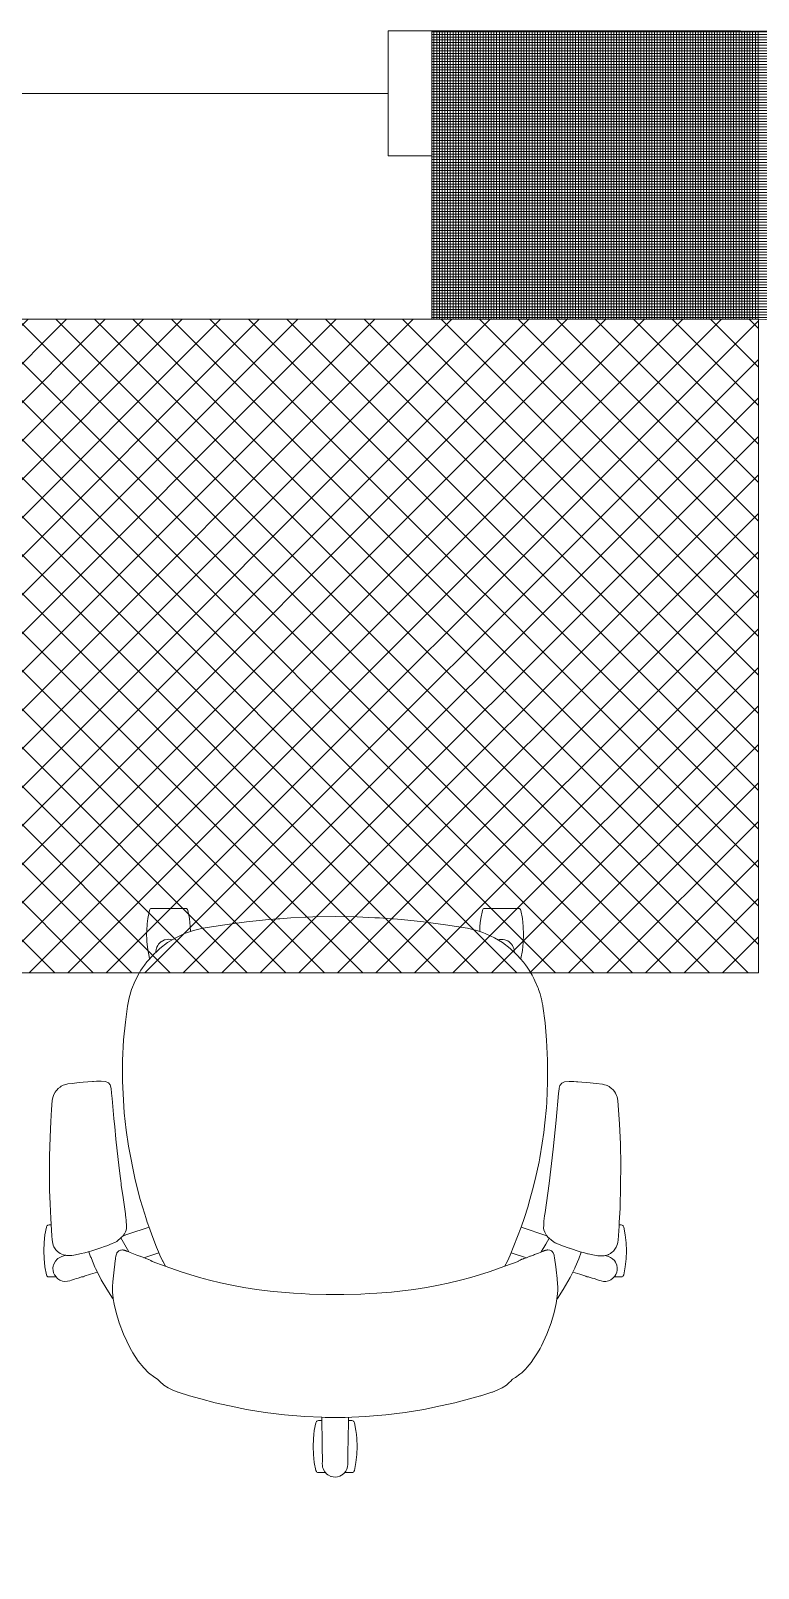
# Model space of a CAD drawing. Header units: inches. Extents: x -675 to 1187, y -924 to 1124.
# Drawn here: x 87 to 120.4, y 930.6 to 1001.2 of the extents above; entities that cross this region are included whole.
import ezdxf

# ---------------------------------------------------------------- set-up
doc = ezdxf.new("R2010")
doc.units = ezdxf.units.IN
doc.header["$MEASUREMENT"] = 0
for name, color, linetype, lineweight in [('A-Flor-Case', 7, 'Continuous', 20), ('A-Flor-Case-hatch', 50, 'Continuous', 9), ('A-Furn-Chair', 250, 'Continuous', 13), ('Base_dwg', 8, 'Continuous', 9), ('core and shell', 50, 'Continuous', 9)]:
    doc.layers.add(name, color=color, linetype=linetype, lineweight=lineweight)

# ---------------------------------------------------------------- blocks, each defined once
blk = doc.blocks.new('Base_dwg-531197-Level 1 Copy 1')
at = {"layer": 'A-Flor-Case-hatch'}
h = blk.add_hatch(dxfattribs=at)
h.set_pattern_fill('FP_3', color=256, style=0, pattern_type=2)
h.set_pattern_definition([(135, (1250.674, 1815.875), (-0.8838835, -0.8838835), []), (225, (1250.674, 1815.875), (0.8838835, -0.8838835), [])])
h.paths.add_polyline_path([(1104.411, 1746.919), (1104.411, 1776.919), (914.894, 1776.919), (914.894, 1881.875), (1121.157, 1881.875), (1121.157, 1911.875), (884.894, 1911.875), (884.894, 1746.919), (1004.325, 1746.919)], flags=0)
at = {"layer": 'A-Flor-Case', "flags": 128}
blk.add_lwpolyline([(1104.411, 1746.919), (1104.411, 1776.919), (914.894, 1776.919), (914.894, 1881.875), (1121.157, 1881.875), (1121.157, 1911.875), (884.894, 1911.875), (884.894, 1746.919)], close=True, dxfattribs=at)
at = {"layer": 'A-Furn-Chair'}
for p, q in [((1092.269, 1869.051), (1091.905, 1869.703)), ((1093.649, 1869.007), (1092.953, 1868.79)), ((1093.181, 1868.707), (1093.174, 1868.709))]:
    blk.add_line(p, q, dxfattribs=at)
at = {"layer": 'A-Furn-Chair', "flags": 128}
for points in [[(1093.961, 1868.389), (1093.956, 1868.396), (1093.953, 1868.401), (1093.825, 1868.624), (1093.813, 1868.648), (1093.692, 1868.905), (1093.629, 1869.053), (1093.537, 1869.277), (1093.321, 1869.836), (1093.224, 1870.102), (1093.139, 1870.345), (1093.113, 1870.42), (1093.043, 1870.631), (1092.996, 1870.782), (1092.79, 1871.459), (1092.554, 1872.363), (1092.246, 1873.915), (1092.14, 1874.649), (1092.055, 1875.436), (1091.977, 1876.898), (1091.981, 1877.839), (1092.028, 1878.785), (1092.105, 1879.61), (1092.199, 1880.341), (1092.277, 1880.723), (1092.39, 1881.1), (1092.559, 1881.509), (1092.76, 1881.884), (1092.822, 1881.992), (1092.898, 1882.1), (1092.983, 1882.22), (1093.092, 1882.369), (1093.146, 1882.43), (1093.329, 1882.635), (1093.444, 1882.755), (1093.518, 1882.823), (1093.583, 1882.884), (1093.613, 1882.912), (1093.694, 1882.987), (1094.046, 1883.254), (1094.423, 1883.482), (1094.821, 1883.669), (1095.235, 1883.814), (1095.66, 1883.913), (1096.664, 1884.076), (1097.672, 1884.21), (1098.684, 1884.315), (1099.123, 1884.348), (1099.124, 1884.348), (1099.192, 1884.353), (1099.699, 1884.39), (1100.353, 1884.42), (1100.409, 1884.422), (1100.715, 1884.435), (1101.732, 1884.45), (1102.749, 1884.435), (1103.262, 1884.413), (1103.555, 1884.4), (1103.766, 1884.39), (1104.308, 1884.35), (1104.416, 1884.342), (1104.78, 1884.315), (1105.792, 1884.21), (1106.8, 1884.076), (1107.804, 1883.913), (1108.236, 1883.811), (1108.508, 1883.716), (1108.648, 1883.667), (1109.041, 1883.482), (1109.418, 1883.254), (1109.77, 1882.987), (1110.094, 1882.686)], [(1093.218, 1882.511), (1093.207, 1882.534), (1093.131, 1882.94), (1093.095, 1883.291), (1093.089, 1883.417), (1093.081, 1883.633), (1093.088, 1883.814), (1093.106, 1884.121), (1093.137, 1884.369), (1093.207, 1884.731), (1093.231, 1884.78), (1093.251, 1884.801), (1093.276, 1884.816), (1093.329, 1884.828), (1094.853, 1884.828), (1094.906, 1884.816), (1094.93, 1884.801), (1094.951, 1884.78), (1094.974, 1884.731), (1095.045, 1884.356), (1095.087, 1884.001), (1095.096, 1883.765)], [(1110.094, 1882.686), (1110.246, 1882.512), (1110.257, 1882.534), (1110.327, 1882.897), (1110.369, 1883.264), (1110.383, 1883.633), (1110.383, 1883.633), (1110.369, 1884.001), (1110.327, 1884.369), (1110.257, 1884.731), (1110.233, 1884.78), (1110.213, 1884.801), (1110.188, 1884.816), (1110.135, 1884.828), (1108.611, 1884.828), (1108.558, 1884.816), (1108.534, 1884.801), (1108.513, 1884.78), (1108.49, 1884.731), (1108.42, 1884.369), (1108.393, 1884.168), (1108.377, 1883.995), (1108.372, 1883.854), (1108.368, 1883.765)], [(1093.505, 1882.812), (1093.506, 1882.871), (1093.515, 1882.923), (1093.54, 1883.023), (1093.553, 1883.053), (1093.591, 1883.127), (1093.633, 1883.187), (1093.658, 1883.216), (1093.736, 1883.287), (1093.746, 1883.295), (1093.823, 1883.342), (1093.906, 1883.377), (1093.926, 1883.383), (1094.039, 1883.405), (1094.074, 1883.407), (1094.157, 1883.403), (1094.242, 1883.387), (1094.259, 1883.382)], [(1109.207, 1883.381), (1109.278, 1883.397), (1109.352, 1883.405), (1109.447, 1883.4), (1109.521, 1883.386), (1109.652, 1883.334), (1109.716, 1883.294), (1109.786, 1883.234), (1109.835, 1883.179), (1109.871, 1883.127), (1109.911, 1883.05), (1109.935, 1882.984), (1109.95, 1882.923), (1109.957, 1882.867), (1109.959, 1882.811)], [(1110.246, 1882.512), (1110.385, 1882.353), (1110.473, 1882.23), (1110.546, 1882.129), (1110.642, 1881.992), (1110.688, 1881.912), (1110.777, 1881.759), (1110.86, 1881.607), (1110.905, 1881.509), (1111.036, 1881.202), (1111.063, 1881.131), (1111.073, 1881.1), (1111.137, 1880.903), (1111.172, 1880.782), (1111.176, 1880.769), (1111.179, 1880.756), (1111.187, 1880.725), (1111.2, 1880.67), (1111.236, 1880.498), (1111.258, 1880.374), (1111.259, 1880.366), (1111.265, 1880.341), (1111.366, 1879.567), (1111.437, 1878.774), (1111.483, 1877.857), (1111.487, 1876.845), (1111.447, 1875.932), (1111.43, 1875.691), (1111.363, 1874.977), (1111.31, 1874.533), (1111.24, 1874.051), (1111.126, 1873.381), (1111.09, 1873.195), (1110.912, 1872.373), (1110.797, 1871.908), (1110.674, 1871.459), (1110.571, 1871.108), (1110.421, 1870.631), (1110.274, 1870.196), (1109.773, 1868.904), (1109.639, 1868.624), (1109.504, 1868.389)], [(1111.442, 1869.8), (1111.477, 1869.761), (1111.485, 1869.753), (1111.736, 1869.534), (1111.761, 1869.514), (1111.781, 1869.502), (1111.838, 1869.474), (1111.862, 1869.463), (1111.884, 1869.454), (1111.943, 1869.431), (1112.064, 1869.382), (1112.164, 1869.341), (1112.475, 1869.222), (1112.483, 1869.22), (1112.984, 1869.061), (1113.184, 1869.008), (1113.323, 1868.974), (1113.35, 1868.968), (1113.715, 1868.894), (1113.794, 1868.88), (1113.896, 1868.87), (1113.95, 1868.869), (1113.958, 1868.869), (1113.995, 1868.871), (1114.084, 1868.882), (1114.122, 1868.888), (1114.258, 1868.928), (1114.279, 1868.936), (1114.342, 1868.968), (1114.374, 1868.985), (1114.406, 1869.005), (1114.463, 1869.051), (1114.503, 1869.09), (1114.575, 1869.179), (1114.632, 1869.274), (1114.667, 1869.356), (1114.691, 1869.429), (1114.709, 1869.506), (1114.72, 1869.587), (1114.764, 1870.241), (1114.773, 1870.401), (1114.809, 1871.07), (1114.837, 1872.108), (1114.843, 1873.059), (1114.824, 1874.006), (1114.785, 1874.938), (1114.714, 1875.989), (1114.699, 1876.095), (1114.678, 1876.172), (1114.653, 1876.239), (1114.603, 1876.338), (1114.55, 1876.417), (1114.488, 1876.493), (1114.421, 1876.558), (1114.358, 1876.609), (1114.303, 1876.645), (1114.211, 1876.693), (1114.172, 1876.709), (1114.098, 1876.731), (1114.051, 1876.743), (1113.998, 1876.751), (1113.712, 1876.784), (1113.434, 1876.814), (1112.874, 1876.864), (1112.817, 1876.869), (1112.684, 1876.878), (1112.568, 1876.883), (1112.473, 1876.883), (1112.265, 1876.868), (1112.142, 1876.809), (1112.137, 1876.806), (1112.057, 1876.712), (1112.051, 1876.696), (1112.014, 1876.569), (1112.01, 1876.543), (1111.988, 1876.33), (1111.875, 1875.097), (1111.739, 1873.773), (1111.554, 1872.198), (1111.365, 1870.861), (1111.343, 1870.707), (1111.315, 1870.462), (1111.305, 1870.282), (1111.303, 1870.142), (1111.313, 1870.067), (1111.35, 1869.956), (1111.396, 1869.867), (1111.434, 1869.809), (1111.442, 1869.8), (1110.274, 1870.196)], [(1090.823, 1868.128), (1090.503, 1868.029), (1090.218, 1867.941), (1090.208, 1867.93), (1090.183, 1867.915), (1090.13, 1867.903), (1090.096, 1867.903), (1090.069, 1867.895), (1089.941, 1867.855), (1089.85, 1867.827), (1089.769, 1867.802), (1089.641, 1867.76), (1089.55, 1867.728), (1089.446, 1867.704), (1089.333, 1867.7), (1089.217, 1867.719), (1089.139, 1867.746), (1089.106, 1867.761), (1089.006, 1867.825), (1088.98, 1867.846), (1088.924, 1867.903), (1088.607, 1867.903), (1088.553, 1867.915), (1088.529, 1867.93), (1088.508, 1867.951), (1088.485, 1868), (1088.415, 1868.362), (1088.372, 1868.756), (1088.358, 1869.098), (1088.375, 1869.493), (1088.415, 1869.834), (1088.485, 1870.197), (1088.508, 1870.246), (1088.529, 1870.266), (1088.553, 1870.281), (1088.607, 1870.293), (1088.696, 1870.293)], [(1092.002, 1869.793), (1092.213, 1869.865), (1093.191, 1870.197)], [(1101.122, 1861.464), (1101.277, 1861.458), (1101.732, 1861.454), (1102.187, 1861.458), (1103.126, 1861.496), (1104.053, 1861.573), (1104.948, 1861.685), (1105.802, 1861.826), (1106.576, 1861.981), (1107.233, 1862.131), (1107.897, 1862.301), (1108.412, 1862.446), (1108.418, 1862.448), (1108.93, 1862.612), (1108.955, 1862.621), (1109.205, 1862.722), (1109.401, 1862.82), (1109.596, 1862.942), (1109.622, 1862.963), (1109.743, 1863.068), (1109.774, 1863.099), (1109.879, 1863.218), (1110.004, 1863.284), (1110.208, 1863.438), (1110.301, 1863.509), (1110.422, 1863.625), (1110.48, 1863.685), (1110.537, 1863.746), (1110.653, 1863.882), (1110.715, 1863.961), (1110.771, 1864.036), (1110.778, 1864.046), (1111.022, 1864.418), (1111.14, 1864.625), (1111.201, 1864.744), (1111.451, 1865.272), (1111.646, 1865.802), (1111.784, 1866.273), (1111.879, 1866.684), (1111.912, 1866.898), (1111.921, 1866.903), (1111.934, 1866.92), (1112.204, 1867.33), (1112.517, 1867.881), (1112.641, 1868.128), (1112.961, 1868.029), (1113.246, 1867.941), (1113.256, 1867.93), (1113.281, 1867.915), (1113.334, 1867.903), (1113.368, 1867.903), (1113.395, 1867.895), (1113.523, 1867.855), (1113.614, 1867.827), (1113.823, 1867.76), (1113.94, 1867.72), (1114.047, 1867.701), (1114.16, 1867.703), (1114.276, 1867.727), (1114.385, 1867.775), (1114.482, 1867.844), (1114.538, 1867.903), (1114.858, 1867.903), (1114.911, 1867.915), (1114.935, 1867.93), (1114.956, 1867.951), (1114.979, 1868), (1115.05, 1868.362), (1115.078, 1868.607), (1115.092, 1868.736), (1115.106, 1869.098), (1115.092, 1869.467), (1115.05, 1869.834), (1114.979, 1870.197), (1114.956, 1870.246), (1114.935, 1870.266), (1114.911, 1870.281), (1114.858, 1870.293), (1114.767, 1870.293)], [(1111.195, 1869.051), (1111.41, 1869.413), (1111.555, 1869.691)], [(1088.924, 1867.903), (1088.878, 1867.964), (1088.858, 1867.997), (1088.814, 1868.092), (1088.81, 1868.104), (1088.789, 1868.193), (1088.782, 1868.302), (1088.796, 1868.417), (1088.806, 1868.453), (1088.834, 1868.529), (1088.895, 1868.632), (1088.973, 1868.719), (1089.012, 1868.751), (1089.065, 1868.788), (1089.162, 1868.835), (1089.187, 1868.844), (1089.28, 1868.871), (1089.338, 1868.89), (1089.367, 1868.9)], [(1102.342, 1861.464), (1102.327, 1860.303), (1102.323, 1859.993), (1102.32, 1859.848), (1102.317, 1859.62), (1102.316, 1859.529), (1102.317, 1859.4), (1102.319, 1859.303), (1102.307, 1859.188), (1102.274, 1859.077), (1102.225, 1858.984), (1102.15, 1858.891), (1102.058, 1858.815), (1102.031, 1858.798), (1101.956, 1858.761), (1101.849, 1858.728), (1101.732, 1858.716), (1101.642, 1858.723), (1101.555, 1858.744), (1101.535, 1858.75), (1101.431, 1858.8), (1101.401, 1858.818), (1101.336, 1858.87), (1101.271, 1858.941), (1101.257, 1858.959), (1101.198, 1859.061), (1101.179, 1859.108), (1101.161, 1859.169), (1101.146, 1859.277), (1101.145, 1859.303), (1101.148, 1859.461), (1101.146, 1859.714), (1101.144, 1859.848), (1101.142, 1859.993), (1101.137, 1860.303), (1101.123, 1861.375), (1101.122, 1861.464), (1100.338, 1861.496), (1099.411, 1861.573), (1098.516, 1861.685), (1097.662, 1861.826), (1096.888, 1861.981), (1096.231, 1862.131), (1095.568, 1862.301), (1095.053, 1862.446), (1094.534, 1862.612), (1094.509, 1862.621), (1094.259, 1862.722), (1094.063, 1862.82), (1093.869, 1862.942), (1093.843, 1862.963), (1093.721, 1863.068), (1093.69, 1863.099), (1093.586, 1863.218), (1093.46, 1863.284), (1093.169, 1863.504), (1092.947, 1863.725), (1092.687, 1864.045), (1092.444, 1864.415), (1092.323, 1864.628), (1092.014, 1865.272), (1091.818, 1865.802), (1091.68, 1866.273), (1091.593, 1866.658), (1091.552, 1866.903), (1091.534, 1866.917), (1091.52, 1866.934), (1091.252, 1867.344), (1090.999, 1867.78), (1090.823, 1868.128), (1090.739, 1868.297), (1090.724, 1868.33), (1090.709, 1868.361), (1090.546, 1868.748), (1090.529, 1868.791), (1090.512, 1868.835), (1090.433, 1869.065)], [(1092.767, 1868.86), (1092.634, 1868.911), (1092.486, 1868.965), (1092.397, 1869), (1092.327, 1869.028), (1092.262, 1869.054), (1092.217, 1869.072), (1092.178, 1869.088), (1092.165, 1869.093), (1092.145, 1869.103), (1092.127, 1869.11), (1092.106, 1869.118), (1092.102, 1869.12), (1092.078, 1869.127), (1092.062, 1869.131), (1092.041, 1869.136), (1092.039, 1869.137), (1092.017, 1869.141), (1092.008, 1869.142), (1092.002, 1869.143), (1091.996, 1869.143), (1091.992, 1869.144), (1091.987, 1869.144), (1091.981, 1869.144), (1091.977, 1869.144), (1091.972, 1869.144), (1091.919, 1869.137), (1091.88, 1869.131), (1091.852, 1869.122), (1091.809, 1869.097), (1091.794, 1869.085), (1091.757, 1869.051), (1091.719, 1869.006), (1091.714, 1868.997), (1091.681, 1868.908), (1091.671, 1868.866), (1091.669, 1868.848), (1091.659, 1868.781), (1091.648, 1868.704), (1091.641, 1868.66), (1091.617, 1868.485), (1091.585, 1868.227), (1091.532, 1867.679), (1091.516, 1867.462), (1091.514, 1867.386), (1091.515, 1867.307), (1091.515, 1867.284), (1091.517, 1867.255), (1091.535, 1867.029), (1091.54, 1866.98), (1091.552, 1866.903)], [(1092.79, 1868.852), (1092.767, 1868.86), (1092.947, 1868.793), (1093.049, 1868.755), (1093.137, 1868.722), (1093.138, 1868.722), (1093.181, 1868.707), (1093.219, 1868.69), (1093.246, 1868.676), (1093.272, 1868.66), (1093.332, 1868.619), (1093.94, 1868.396), (1094.66, 1868.146), (1095.508, 1867.882), (1095.973, 1867.758), (1096.466, 1867.638), (1096.99, 1867.526), (1097.54, 1867.423), (1098.125, 1867.33), (1098.756, 1867.251), (1099.087, 1867.217), (1099.82, 1867.159), (1100.181, 1867.138), (1100.553, 1867.121), (1101.328, 1867.101), (1102.136, 1867.101), (1102.911, 1867.121), (1103.3, 1867.139), (1103.648, 1867.159), (1104.323, 1867.21), (1104.708, 1867.251), (1105.339, 1867.33), (1105.924, 1867.423), (1106.474, 1867.526), (1106.919, 1867.621), (1107.491, 1867.758), (1107.956, 1867.882), (1108.805, 1868.146), (1109.524, 1868.396), (1110.126, 1868.616), (1110.132, 1868.621), (1110.138, 1868.625), (1110.192, 1868.66), (1110.218, 1868.675), (1110.245, 1868.69), (1110.284, 1868.707), (1110.307, 1868.715), (1110.316, 1868.718), (1110.326, 1868.722), (1110.362, 1868.735), (1110.379, 1868.742), (1110.396, 1868.748), (1110.406, 1868.751), (1110.412, 1868.754), (1110.415, 1868.755), (1110.511, 1868.79), (1109.813, 1869.008)], [(1111.912, 1866.898), (1111.93, 1867.005), (1111.95, 1867.284), (1111.95, 1867.316), (1111.95, 1867.34), (1111.95, 1867.39), (1111.95, 1867.425), (1111.948, 1867.47), (1111.94, 1867.575), (1111.919, 1867.835), (1111.879, 1868.227), (1111.847, 1868.485), (1111.823, 1868.66), (1111.802, 1868.799), (1111.793, 1868.866), (1111.783, 1868.908), (1111.745, 1869.006), (1111.69, 1869.067), (1111.656, 1869.097), (1111.612, 1869.122), (1111.584, 1869.131), (1111.492, 1869.144), (1111.488, 1869.144), (1111.484, 1869.144), (1111.479, 1869.144), (1111.475, 1869.144), (1111.472, 1869.143), (1111.466, 1869.143), (1111.46, 1869.142), (1111.458, 1869.142), (1111.455, 1869.142), (1111.455, 1869.142), (1111.453, 1869.142), (1111.453, 1869.141), (1111.453, 1869.141), (1111.452, 1869.141), (1111.433, 1869.138), (1111.425, 1869.137), (1111.394, 1869.129), (1111.385, 1869.127), (1111.362, 1869.12), (1111.341, 1869.112), (1111.329, 1869.107), (1111.318, 1869.102), (1111.303, 1869.095), (1111.298, 1869.093), (1111.285, 1869.087), (1111.247, 1869.072), (1111.137, 1869.028), (1111.067, 1869), (1110.978, 1868.965), (1110.889, 1868.93), (1110.831, 1868.911), (1110.697, 1868.86), (1110.674, 1868.852), (1110.511, 1868.79)], [(1112.641, 1868.128), (1112.733, 1868.314), (1112.748, 1868.347), (1112.913, 1868.734), (1113.026, 1869.05)], [(1114.538, 1867.903), (1114.573, 1867.944), (1114.619, 1868.021), (1114.658, 1868.117), (1114.679, 1868.22), (1114.682, 1868.258), (1114.681, 1868.331), (1114.66, 1868.445), (1114.617, 1868.556), (1114.599, 1868.588), (1114.551, 1868.656), (1114.469, 1868.739), (1114.375, 1868.802), (1114.277, 1868.844), (1114.128, 1868.89)], [(1101.124, 1861.31), (1100.97, 1861.31), (1100.917, 1861.299), (1100.893, 1861.283), (1100.872, 1861.263), (1100.849, 1861.214), (1100.778, 1860.851), (1100.754, 1860.668), (1100.736, 1860.478), (1100.722, 1860.115), (1100.736, 1859.747), (1100.754, 1859.563), (1100.778, 1859.379), (1100.849, 1859.017), (1100.872, 1858.968), (1100.893, 1858.948), (1100.917, 1858.932), (1100.97, 1858.92), (1101.29, 1858.92)], [(1102.174, 1858.92), (1102.494, 1858.92), (1102.547, 1858.932), (1102.572, 1858.948), (1102.592, 1858.968), (1102.616, 1859.017), (1102.686, 1859.379), (1102.728, 1859.753), (1102.742, 1860.115), (1102.728, 1860.484), (1102.71, 1860.668), (1102.686, 1860.851), (1102.616, 1861.214), (1102.592, 1861.263), (1102.572, 1861.283), (1102.547, 1861.299), (1102.494, 1861.31), (1102.34, 1861.31)]]:
    blk.add_lwpolyline(points, dxfattribs=at)
blk.add_lwpolyline([(1091.918, 1869.714), (1091.951, 1869.743), (1091.986, 1869.775), (1092.028, 1869.824), (1092.067, 1869.881), (1092.112, 1869.971), (1092.144, 1870.06), (1092.157, 1870.126), (1092.16, 1870.15), (1092.163, 1870.224), (1092.158, 1870.297), (1092.149, 1870.439), (1092.147, 1870.472), (1092.145, 1870.497), (1092.143, 1870.515), (1092.141, 1870.54), (1092.139, 1870.561), (1092.135, 1870.593), (1092.132, 1870.621), (1092.13, 1870.632), (1092.126, 1870.665), (1092.119, 1870.714), (1092.106, 1870.804), (1091.999, 1871.556), (1091.921, 1872.117), (1091.911, 1872.191), (1091.895, 1872.319), (1091.881, 1872.431), (1091.824, 1872.898), (1091.674, 1874.238), (1091.618, 1874.811), (1091.608, 1874.921), (1091.584, 1875.178), (1091.499, 1876.1), (1091.477, 1876.345), (1091.456, 1876.558), (1091.409, 1876.727), (1091.329, 1876.821), (1091.201, 1876.883), (1090.993, 1876.898), (1090.899, 1876.898), (1090.782, 1876.893), (1090.649, 1876.884), (1090.592, 1876.879), (1090.163, 1876.843), (1090.01, 1876.828), (1089.88, 1876.814), (1089.664, 1876.789), (1089.468, 1876.767), (1089.416, 1876.758), (1089.374, 1876.749), (1089.311, 1876.73), (1089.256, 1876.709), (1089.216, 1876.69), (1089.162, 1876.661), (1089.144, 1876.649), (1089.109, 1876.625), (1089.075, 1876.6), (1089.046, 1876.575), (1089.025, 1876.556), (1089.01, 1876.541), (1088.971, 1876.501), (1088.931, 1876.451), (1088.886, 1876.39), (1088.829, 1876.289), (1088.788, 1876.188), (1088.763, 1876.088), (1088.752, 1876.005), (1088.72, 1875.588), (1088.685, 1875.047), (1088.651, 1874.317), (1088.63, 1873.454), (1088.62, 1872.752), (1088.63, 1871.891), (1088.648, 1871.268), (1088.679, 1870.595), (1088.711, 1870.047), (1088.728, 1869.796), (1088.743, 1869.603), (1088.771, 1869.445), (1088.797, 1869.367), (1088.83, 1869.291), (1088.916, 1869.156), (1088.956, 1869.109), (1088.999, 1869.067), (1089.056, 1869.021), (1089.118, 1868.985), (1089.183, 1868.952), (1089.261, 1868.927), (1089.34, 1868.904), (1089.356, 1868.901), (1089.411, 1868.894), (1089.477, 1868.886), (1089.512, 1868.885), (1089.566, 1868.885), (1089.653, 1868.894), (1089.747, 1868.91), (1089.951, 1868.95), (1090.084, 1868.978), (1090.24, 1869.015), (1090.405, 1869.057), (1090.454, 1869.07), (1090.562, 1869.1), (1090.568, 1869.102), (1090.663, 1869.13), (1090.979, 1869.235), (1090.987, 1869.237), (1091.155, 1869.3), (1091.294, 1869.354), (1091.398, 1869.397), (1091.493, 1869.435), (1091.579, 1869.469), (1091.63, 1869.491), (1091.652, 1869.501), (1091.681, 1869.516), (1091.707, 1869.533), (1091.725, 1869.547)], close=True, dxfattribs=at)
at = {"layer": 'core and shell'}
for p, q in [((1106.27, 1911.875), (1106.27, 1925.125)), ((1106.395, 1911.875), (1106.395, 1925.125)), ((1106.52, 1911.875), (1106.52, 1925.125)), ((1106.645, 1911.875), (1106.645, 1925.125)), ((1106.77, 1911.875), (1106.77, 1925.125)), ((1106.895, 1911.875), (1106.895, 1925.125)), ((1107.02, 1911.875), (1107.02, 1925.125)), ((1107.145, 1911.875), (1107.145, 1925.125)), ((1107.27, 1911.875), (1107.27, 1925.125)), ((1107.395, 1911.875), (1107.395, 1925.125)), ((1107.52, 1911.875), (1107.52, 1925.125)), ((1107.645, 1911.875), (1107.645, 1925.125)), ((1107.77, 1911.875), (1107.77, 1925.125)), ((1107.895, 1911.875), (1107.895, 1925.125)), ((1108.02, 1911.875), (1108.02, 1925.125)), ((1108.145, 1911.875), (1108.145, 1925.125)), ((1108.27, 1911.875), (1108.27, 1925.125)), ((1108.395, 1911.875), (1108.395, 1925.125)), ((1108.52, 1911.875), (1108.52, 1925.125)), ((1108.645, 1911.875), (1108.645, 1925.125)), ((1108.77, 1911.875), (1108.77, 1925.125)), ((1108.895, 1911.875), (1108.895, 1925.125)), ((1109.02, 1911.875), (1109.02, 1925.125)), ((1109.145, 1911.875), (1109.145, 1925.125)), ((1109.27, 1911.875), (1109.27, 1925.125)), ((1109.395, 1911.875), (1109.395, 1925.125)), ((1109.52, 1911.875), (1109.52, 1925.125)), ((1109.645, 1911.875), (1109.645, 1925.125)), ((1109.77, 1911.875), (1109.77, 1925.125)), ((1109.895, 1911.875), (1109.895, 1925.125)), ((1110.02, 1911.875), (1110.02, 1925.125)), ((1110.145, 1911.875), (1110.145, 1925.125)), ((1110.27, 1911.875), (1110.27, 1925.125)), ((1110.395, 1911.875), (1110.395, 1925.125)), ((1110.52, 1911.875), (1110.52, 1925.125)), ((1110.645, 1911.875), (1110.645, 1925.125)), ((1110.77, 1911.875), (1110.77, 1925.125)), ((1110.895, 1911.875), (1110.895, 1925.125)), ((1111.02, 1911.875), (1111.02, 1925.125)), ((1111.145, 1911.875), (1111.145, 1925.125)), ((1111.27, 1911.875), (1111.27, 1925.125)), ((1111.395, 1911.875), (1111.395, 1925.125)), ((1111.52, 1911.875), (1111.52, 1925.125)), ((1111.645, 1911.875), (1111.645, 1925.125)), ((1111.77, 1911.875), (1111.77, 1925.125)), ((1111.895, 1911.875), (1111.895, 1925.125)), ((1112.02, 1911.875), (1112.02, 1925.125)), ((1112.145, 1911.875), (1112.145, 1925.125)), ((1112.27, 1911.875), (1112.27, 1925.125)), ((1112.395, 1911.875), (1112.395, 1925.125)), ((1112.52, 1911.875), (1112.52, 1925.125)), ((1112.645, 1911.875), (1112.645, 1925.125)), ((1112.77, 1911.875), (1112.77, 1925.125)), ((1112.895, 1911.875), (1112.895, 1925.125)), ((1113.02, 1911.875), (1113.02, 1925.125)), ((1113.145, 1911.875), (1113.145, 1925.125)), ((1113.27, 1911.875), (1113.27, 1925.125)), ((1113.395, 1911.875), (1113.395, 1925.125)), ((1113.52, 1911.875), (1113.52, 1925.125)), ((1113.645, 1911.875), (1113.645, 1925.125)), ((1113.77, 1911.875), (1113.77, 1925.125)), ((1113.895, 1911.875), (1113.895, 1925.125)), ((1114.02, 1911.875), (1114.02, 1925.125)), ((1114.145, 1911.875), (1114.145, 1925.125)), ((1114.27, 1911.875), (1114.27, 1925.125)), ((1114.395, 1911.875), (1114.395, 1925.125)), ((1114.52, 1911.875), (1114.52, 1925.125)), ((1114.645, 1911.875), (1114.645, 1925.125)), ((1114.77, 1911.875), (1114.77, 1925.125)), ((1114.895, 1911.875), (1114.895, 1925.125)), ((1115.02, 1911.875), (1115.02, 1925.125)), ((1115.145, 1911.875), (1115.145, 1925.125)), ((1115.27, 1911.875), (1115.27, 1925.125)), ((1115.395, 1911.875), (1115.395, 1925.125)), ((1115.52, 1911.875), (1115.52, 1925.125)), ((1115.645, 1911.875), (1115.645, 1925.125)), ((1115.77, 1911.875), (1115.77, 1925.125)), ((1115.895, 1911.875), (1115.895, 1925.125)), ((1116.02, 1911.875), (1116.02, 1925.125)), ((1116.145, 1911.875), (1116.145, 1925.125)), ((1116.27, 1911.875), (1116.27, 1925.125)), ((1116.395, 1911.875), (1116.395, 1925.125)), ((1116.52, 1911.875), (1116.52, 1925.125)), ((1116.645, 1911.875), (1116.645, 1925.125)), ((1116.77, 1911.875), (1116.77, 1925.125)), ((1116.895, 1911.875), (1116.895, 1925.125)), ((1117.02, 1911.875), (1117.02, 1925.125)), ((1117.145, 1911.875), (1117.145, 1925.125)), ((1117.27, 1911.875), (1117.27, 1925.125)), ((1117.395, 1911.875), (1117.395, 1925.125)), ((1117.52, 1911.875), (1117.52, 1925.125)), ((1117.645, 1911.875), (1117.645, 1925.125)), ((1117.77, 1911.875), (1117.77, 1925.125)), ((1117.895, 1911.875), (1117.895, 1925.125)), ((1118.02, 1911.875), (1118.02, 1925.125)), ((1118.145, 1911.875), (1118.145, 1925.125)), ((1118.27, 1911.875), (1118.27, 1925.125)), ((1118.395, 1911.875), (1118.395, 1925.125)), ((1118.52, 1911.875), (1118.52, 1925.125)), ((1118.645, 1911.875), (1118.645, 1925.125)), ((1118.77, 1911.875), (1118.77, 1925.125)), ((1118.895, 1911.875), (1118.895, 1925.125)), ((1119.02, 1911.875), (1119.02, 1925.125)), ((1119.145, 1911.875), (1119.145, 1925.125)), ((1119.27, 1911.875), (1119.27, 1925.125)), ((1119.395, 1911.875), (1119.395, 1925.125)), ((1119.52, 1911.875), (1119.52, 1925.125)), ((1119.645, 1911.875), (1119.645, 1925.125)), ((1119.77, 1911.875), (1119.77, 1925.125)), ((1119.895, 1911.875), (1119.895, 1925.125)), ((1120.02, 1911.875), (1120.02, 1925.125)), ((1120.145, 1911.875), (1120.145, 1925.125)), ((1120.27, 1911.875), (1120.27, 1925.125)), ((1120.395, 1911.875), (1120.395, 1925.125)), ((1120.52, 1911.875), (1120.52, 1925.125)), ((1120.645, 1911.874), (1120.645, 1925.124)), ((1120.77, 1911.873), (1120.77, 1925.123)), ((1120.895, 1911.872), (1120.895, 1925.122)), ((1121.02, 1911.87), (1121.02, 1925.121)), ((1121.145, 1911.868), (1121.145, 1925.12))]:
    blk.add_line(p, q, dxfattribs=at)
at = {"layer": 'core and shell', "flags": 128}
for points in [[(1084.666, 1911.875), (1058.166, 1911.875), (1058.166, 1925.125), (1084.666, 1925.125), (1084.666, 1911.875), (1106.166, 1911.875)], [(1120.34, 1925.125), (1106.166, 1925.125), (1106.166, 1911.875), (1120.34, 1911.875)], [(1122.653, 1925.081), (1120.34, 1925.081), (1106.166, 1925.081)], [(1124.888, 1924.956), (1120.34, 1924.956), (1106.166, 1924.956)], [(1126.339, 1924.831), (1120.34, 1924.831), (1106.166, 1924.831)], [(1127.499, 1924.706), (1120.34, 1924.706), (1106.166, 1924.706)], [(1128.495, 1924.581), (1120.34, 1924.581), (1106.166, 1924.581)], [(1129.379, 1924.456), (1120.34, 1924.456), (1106.166, 1924.456)], [(1130.183, 1924.331), (1120.34, 1924.331), (1106.166, 1924.331)], [(1130.924, 1924.206), (1120.34, 1924.206), (1106.166, 1924.206)], [(1131.616, 1924.081), (1120.34, 1924.081), (1106.166, 1924.081)], [(1132.27, 1910.375), (1132.27, 1923.956), (1120.34, 1923.956), (1106.166, 1923.956)], [(1132.881, 1923.831), (1120.34, 1923.831), (1106.166, 1923.831)], [(1133.466, 1923.706), (1120.34, 1923.706), (1106.166, 1923.706)], [(1134.02, 1909.892), (1134.02, 1923.583), (1120.34, 1923.583), (1106.166, 1923.583)], [(1134.561, 1923.456), (1120.34, 1923.456), (1106.166, 1923.456)], [(1135.077, 1923.331), (1120.34, 1923.331), (1106.166, 1923.331)], [(1135.574, 1923.206), (1120.34, 1923.206), (1106.166, 1923.206)], [(1136.054, 1923.081), (1120.34, 1923.081), (1106.166, 1923.081)], [(1136.52, 1909.077), (1136.52, 1922.956), (1120.34, 1922.956), (1106.166, 1922.956)], [(1136.97, 1922.831), (1120.34, 1922.831), (1106.166, 1922.831)], [(1137.409, 1922.706), (1120.34, 1922.706), (1106.166, 1922.706)], [(1137.835, 1922.581), (1120.34, 1922.581), (1106.166, 1922.581)], [(1138.25, 1922.456), (1120.34, 1922.456), (1106.166, 1922.456)], [(1138.656, 1922.331), (1120.34, 1922.331), (1106.166, 1922.331)], [(1086.667, 1922.25), (1086.667, 1922.249), (1104.165, 1922.249), (1104.166, 1922.25), (1086.666, 1922.25), (1086.666, 1922.249), (1104.166, 1922.249), (1104.166, 1922.25)], [(1139.051, 1922.206), (1120.34, 1922.206), (1106.166, 1922.206)], [(1139.438, 1922.081), (1120.34, 1922.081), (1106.166, 1922.081)], [(1139.816, 1921.956), (1120.34, 1921.956), (1106.166, 1921.956)], [(1140.186, 1921.831), (1120.34, 1921.831), (1106.166, 1921.831)], [(1140.548, 1921.706), (1120.34, 1921.706), (1106.166, 1921.706)], [(1140.904, 1921.581), (1120.34, 1921.581), (1106.166, 1921.581)], [(1141.252, 1921.456), (1120.34, 1921.456), (1106.166, 1921.456)], [(1141.594, 1921.331), (1120.34, 1921.331), (1106.166, 1921.331)], [(1141.93, 1921.206), (1120.34, 1921.206), (1106.166, 1921.206)], [(1142.261, 1921.081), (1120.34, 1921.081), (1106.166, 1921.081)], [(1142.585, 1920.956), (1120.34, 1920.956), (1106.166, 1920.956)], [(1142.904, 1920.831), (1120.34, 1920.831), (1106.166, 1920.831)], [(1143.218, 1920.706), (1120.34, 1920.706), (1106.166, 1920.706)], [(1143.527, 1920.581), (1120.34, 1920.581), (1106.166, 1920.581)], [(1143.832, 1920.456), (1120.34, 1920.456), (1106.166, 1920.456)], [(1144.132, 1920.331), (1120.34, 1920.331), (1106.166, 1920.331)], [(1144.427, 1920.206), (1120.34, 1920.206), (1106.166, 1920.206)], [(1144.718, 1920.081), (1120.34, 1920.081), (1106.166, 1920.081)], [(1145.005, 1919.956), (1120.34, 1919.956), (1106.166, 1919.956)], [(1145.289, 1919.831), (1120.34, 1919.831), (1106.166, 1919.831)], [(1145.568, 1919.706), (1120.34, 1919.706), (1106.166, 1919.706)], [(1145.844, 1919.581), (1120.34, 1919.581), (1106.166, 1919.581)], [(1146.116, 1919.456), (1120.34, 1919.456), (1106.166, 1919.456)], [(1146.385, 1919.331), (1120.34, 1919.331), (1106.166, 1919.331)], [(1146.645, 1904.062), (1146.645, 1919.209), (1120.34, 1919.209), (1106.166, 1919.209)], [(1146.912, 1919.081), (1120.34, 1919.081), (1106.166, 1919.081)], [(1147.171, 1918.956), (1120.34, 1918.956), (1106.166, 1918.956)], [(1147.427, 1918.831), (1120.34, 1918.831), (1106.166, 1918.831)], [(1147.68, 1918.706), (1120.34, 1918.706), (1106.166, 1918.706)], [(1147.931, 1918.581), (1120.34, 1918.581), (1106.166, 1918.581)], [(1148.178, 1918.456), (1120.34, 1918.456), (1106.166, 1918.456)], [(1148.422, 1918.331), (1120.34, 1918.331), (1106.166, 1918.331)], [(1148.664, 1918.206), (1120.34, 1918.206), (1106.166, 1918.206)], [(1148.904, 1918.081), (1120.34, 1918.081), (1106.166, 1918.081)], [(1149.145, 1902.318), (1149.145, 1917.954), (1120.34, 1917.954), (1106.166, 1917.954)], [(1149.375, 1917.831), (1120.34, 1917.831), (1106.166, 1917.831)], [(1149.607, 1917.706), (1120.34, 1917.706), (1106.166, 1917.706)], [(1149.836, 1917.581), (1120.34, 1917.581), (1106.166, 1917.581)], [(1150.063, 1917.456), (1120.34, 1917.456), (1106.166, 1917.456)], [(1150.289, 1917.331), (1120.34, 1917.331), (1106.166, 1917.331)], [(1150.511, 1917.206), (1120.34, 1917.206), (1106.166, 1917.206)], [(1150.732, 1917.081), (1120.34, 1917.081), (1106.166, 1917.081)], [(1150.951, 1916.956), (1120.34, 1916.956), (1106.166, 1916.956)], [(1151.167, 1916.831), (1120.34, 1916.831), (1106.166, 1916.831)], [(1151.382, 1916.706), (1120.34, 1916.706), (1106.166, 1916.706)], [(1151.594, 1916.581), (1120.34, 1916.581), (1106.166, 1916.581)], [(1151.805, 1916.456), (1120.34, 1916.456), (1106.166, 1916.456)], [(1152.013, 1916.331), (1120.34, 1916.331), (1106.166, 1916.331)], [(1152.22, 1916.206), (1120.34, 1916.206), (1106.166, 1916.206)], [(1152.425, 1916.081), (1120.34, 1916.081), (1106.166, 1916.081)], [(1152.628, 1915.956), (1120.34, 1915.956), (1106.166, 1915.956)], [(1152.83, 1915.831), (1120.34, 1915.831), (1106.166, 1915.831)], [(1153.03, 1915.706), (1120.34, 1915.706), (1106.166, 1915.706)], [(1153.228, 1915.581), (1120.34, 1915.581), (1106.166, 1915.581)], [(1153.424, 1915.456), (1120.34, 1915.456), (1106.166, 1915.456)], [(1153.619, 1915.331), (1120.34, 1915.331), (1106.166, 1915.331)], [(1153.812, 1915.206), (1120.34, 1915.206), (1106.166, 1915.206)], [(1154.004, 1915.081), (1120.34, 1915.081), (1106.166, 1915.081)], [(1154.194, 1914.956), (1120.34, 1914.956), (1106.166, 1914.956)], [(1154.382, 1914.831), (1120.34, 1914.831), (1106.166, 1914.831)], [(1154.57, 1914.706), (1120.34, 1914.706), (1106.166, 1914.706)], [(1154.755, 1914.581), (1120.34, 1914.581), (1106.166, 1914.581)], [(1154.939, 1914.456), (1120.34, 1914.456), (1106.166, 1914.456)], [(1155.122, 1914.331), (1120.34, 1914.331), (1106.166, 1914.331)], [(1155.303, 1914.206), (1120.34, 1914.206), (1106.166, 1914.206)], [(1155.483, 1914.081), (1120.34, 1914.081), (1106.166, 1914.081)], [(1155.662, 1913.956), (1120.34, 1913.956), (1106.166, 1913.956)], [(1155.839, 1913.831), (1120.34, 1913.831), (1106.166, 1913.831)], [(1172.544, 1896.081), (1156.02, 1896.081), (1156.02, 1913.703), (1120.34, 1913.703), (1106.166, 1913.703)], [(1156.19, 1913.581), (1120.34, 1913.581), (1106.166, 1913.581)], [(1156.363, 1913.456), (1120.34, 1913.456), (1106.166, 1913.456)], [(1156.535, 1913.331), (1120.34, 1913.331), (1106.166, 1913.331)], [(1156.706, 1913.206), (1120.34, 1913.206), (1106.166, 1913.206)], [(1156.875, 1913.081), (1120.34, 1913.081), (1106.166, 1913.081)], [(1157.044, 1912.956), (1120.34, 1912.956), (1106.166, 1912.956)], [(1157.211, 1912.831), (1120.34, 1912.831), (1106.166, 1912.831)], [(1157.377, 1912.706), (1120.34, 1912.706), (1106.166, 1912.706)], [(1157.542, 1912.581), (1120.34, 1912.581), (1106.166, 1912.581)], [(1157.706, 1912.456), (1120.34, 1912.456), (1106.166, 1912.456)], [(1157.868, 1912.331), (1120.34, 1912.331), (1106.166, 1912.331)], [(1158.03, 1912.206), (1120.34, 1912.206), (1106.166, 1912.206)], [(1158.19, 1912.081), (1120.34, 1912.081), (1106.166, 1912.081)], [(1158.349, 1911.956), (1120.34, 1911.956), (1106.166, 1911.956)]]:
    blk.add_lwpolyline(points, dxfattribs=at)
blk.add_lwpolyline([(1104.166, 1919.375), (1106.166, 1919.375), (1106.166, 1925.125), (1104.166, 1925.125)], close=True, dxfattribs=at)
at = {"layer": 'core and shell'}
for radius in [61.439, 48.189]:
    blk.add_arc((1120.34, 1863.686), radius, 5.69455, 90, dxfattribs=at)

msp = doc.modelspace()

# ---------------------------------------------------------------- block references
at = {"layer": 'Base_dwg', "color": 7, "lineweight": 20}
msp.add_blockref('Base_dwg-531197-Level 1 Copy 1', (-1000.794, -923.952), dxfattribs=at)

doc.saveas('drawing.dxf')
